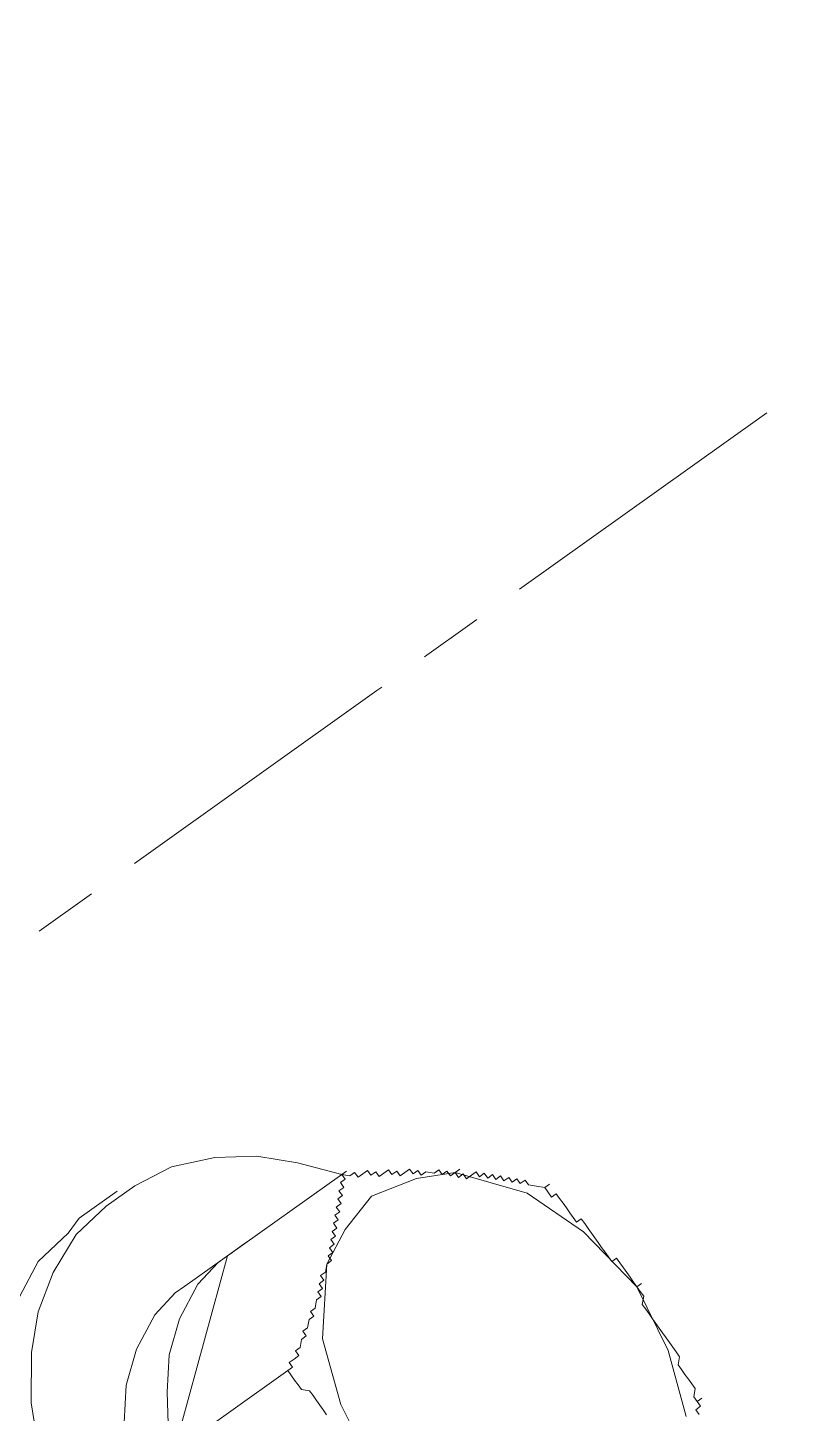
# Model space of a CAD drawing. Header units: feet. Extents: x 2321988 to 2329858, y 6722724 to 6730499.
# Drawn here: x 2326067.3059 to 2326067.4117, y 6726849.0237 to 6726849.2165 of the extents above; entities that cross this region are included whole.
import ezdxf

# ---------------------------------------------------------------- set-up
doc = ezdxf.new("R2010")
doc.units = ezdxf.units.FT
doc.header["$MEASUREMENT"] = 0
doc.layers.add('C-BESS-EQUIPMENT', color=255, linetype='Continuous')

# ---------------------------------------------------------------- blocks, each defined once
blk = doc.blocks.new('*U57')
blk.add_wipeout([(464, -67.5), (464, 67.5), (472, 67.5), (472, -67.5)]).dxf.layer = 'C-BESS-EQUIPMENT'
blk = doc.blocks.new('Midpoint Site Plan$0$A$C71e53a02')
at = {"lineweight": 5}
for points in [[(17.8523, -0.0049), (17.9498, -0.0049), (17.9595, -0.0049)], [(18.0472, -0.0049), (18.5442, -0.0049), (18.5539, -0.0049)], [(18.6416, -0.0049), (18.7391, -0.0049), (18.7488, -0.0049)], [(18.8365, -0.0049), (19.3335, -0.0049), (19.3433, -0.0049)]]:
    blk.add_lwpolyline(points, dxfattribs=at)
at = {"lineweight": 9}
for points in [[(17.6282, -0.4336), (17.599, -0.4434), (17.5307, -0.4531), (17.4723, -0.4824), (17.4041, -0.5213), (17.3553, -0.5701), (17.3066, -0.6383)], [(17.7061, -0.4336), (17.6282, -0.4336), (17.6379, -0.4336)], [(18.2908, -0.8429), (18.2811, -0.8332), (18.2713, -0.8234), (18.2713, -0.8137), (18.2616, -0.8137), (18.2616, -0.8039), (18.2519, -0.8039), (18.2519, -0.7942), (18.2421, -0.7942), (18.2421, -0.7844), (18.2324, -0.7844), (18.2324, -0.7747), (18.2226, -0.7747), (18.2226, -0.765), (18.2129, -0.765), (18.2129, -0.7552), (18.2031, -0.7552), (18.1934, -0.7552), (18.1934, -0.7455), (18.1836, -0.7455), (18.1836, -0.7357), (18.1934, -0.7357), (18.1836, -0.7357), (18.1739, -0.7357), (18.1739, -0.726), (18.1642, -0.726), (18.1642, -0.7162), (18.1544, -0.7162), (18.1447, -0.7065), (18.1349, -0.7065), (18.1349, -0.6967), (18.1252, -0.6967), (18.1252, -0.687), (18.1154, -0.687), (18.1057, -0.687), (18.1057, -0.6773), (18.0959, -0.6773), (18.0959, -0.6675), (18.0862, -0.6675), (18.0764, -0.6675), (18.0764, -0.6578), (18.0667, -0.6578), (18.0667, -0.648), (18.057, -0.648), (18.0472, -0.648), (18.0472, -0.6383), (18.0375, -0.6383), (18.0277, -0.6285), (17.979, -0.5701), (17.9303, -0.5213), (17.8718, -0.4824), (17.8036, -0.4531), (17.7354, -0.4434), (17.6769, -0.4434), (17.6087, -0.4531), (17.5405, -0.4824), (17.482, -0.5213), (17.4333, -0.5701), (17.3846, -0.6383), (17.3456, -0.7162)], [(17.8328, -0.6285), (17.8231, -0.6285), (17.7744, -0.6285), (17.7256, -0.6383), (17.6672, -0.6675), (17.6184, -0.7065), (17.5795, -0.7552), (17.5405, -0.8137)], [(17.4918, -0.7552), (17.5307, -0.7065), (17.5795, -0.6675), (17.6379, -0.6383), (17.6867, -0.6285), (17.7061, -0.6285), (17.7159, -0.6285), (17.7061, -0.6285), (17.7939, -0.6285), (17.5307, -0.8429), (17.7646, -0.8429), (17.7744, -0.8429), (17.7744, -0.8332), (17.7841, -0.8332), (17.7939, -0.8332), (17.7939, -0.8234), (17.8036, -0.8234), (17.8133, -0.8137), (17.8231, -0.8137), (17.8231, -0.8039), (17.8328, -0.8039), (17.8426, -0.7942), (17.8523, -0.7942), (17.8523, -0.7844), (17.8621, -0.7844), (17.8718, -0.7747), (17.8816, -0.7747), (17.8816, -0.765), (17.8913, -0.765), (17.8913, -0.7552), (17.901, -0.7552), (17.901, -0.7455), (17.9108, -0.7455), (17.9205, -0.7357), (17.8426, -0.8332), (17.8036, -0.9404), (17.7841, -1.067)], [(18.2811, -1.3009), (18.2811, -1.2912), (18.2908, -1.2912), (18.2908, -1.2814), (18.3006, -1.2814)], [(18.2616, -1.2912), (18.3006, -1.184), (18.3201, -1.067), (18.3006, -0.9404), (18.2616, -0.8332), (18.1836, -0.7357), (18.1252, -0.7065), (18.0472, -0.687), (17.979, -0.7065), (17.9205, -0.7357), (17.9303, -0.7357), (17.9303, -0.726), (17.94, -0.726), (17.94, -0.7162), (17.9498, -0.7162), (17.9498, -0.7065), (17.9595, -0.7065), (17.9595, -0.6967), (17.9693, -0.6967), (17.9693, -0.687), (17.979, -0.687), (17.979, -0.6773), (17.9887, -0.6773), (17.9887, -0.6675), (17.9985, -0.6675), (17.9985, -0.6578), (18.0082, -0.6578), (18.0082, -0.648), (18.018, -0.648), (18.018, -0.6383), (18.0277, -0.6383), (18.0277, -0.6285), (17.7939, -0.6285), (17.8036, -0.6285)], [(18.018, -0.6383), (18.018, -0.6383)], [(18.018, -0.6383), (18.018, -0.6383)], [(18.018, -0.6383), (18.018, -0.6383)], [(17.9887, -0.6675), (17.9887, -0.6675)], [(17.9887, -0.6675), (17.9887, -0.6675)], [(17.9985, -0.6578), (17.9985, -0.6578)], [(17.9985, -0.6578), (17.9985, -0.6578)], [(17.9985, -0.6578), (17.9985, -0.6578)], [(17.9985, -0.6675), (17.9985, -0.6675)], [(17.9985, -0.6675), (17.9985, -0.6675)], [(17.9985, -0.6675), (17.9985, -0.6675)], [(17.9985, -0.6675), (17.9985, -0.6675)], [(17.9985, -0.6675), (17.9985, -0.6675)], [(17.9985, -0.6675), (17.9985, -0.6675)], [(17.9985, -0.6675), (17.9985, -0.6675)], [(17.9985, -0.6675), (17.9985, -0.6675)], [(18.0082, -0.648), (18.0082, -0.648)], [(18.0082, -0.648), (18.0082, -0.648)], [(18.0082, -0.6578), (18.0082, -0.6578)], [(18.0082, -0.6578), (18.0082, -0.6578)], [(18.0082, -0.6578), (18.0082, -0.6578)], [(18.0082, -0.6578), (18.0082, -0.6578)], [(18.0082, -0.6578), (18.0082, -0.6578)], [(18.018, -0.648), (18.018, -0.648)], [(18.018, -0.648), (18.018, -0.648)], [(18.057, -0.648), (18.057, -0.648)], [(18.057, -0.648), (18.057, -0.648)], [(18.0667, -0.6578), (18.0667, -0.6578)], [(18.0667, -0.6578), (18.0667, -0.6578)], [(18.0764, -0.6578), (18.0764, -0.6578)], [(18.0764, -0.6578), (18.0764, -0.6578)], [(18.0862, -0.6675), (18.0862, -0.6675)], [(18.0862, -0.6675), (18.0862, -0.6675)], [(18.0862, -0.6675), (18.0862, -0.6675)], [(17.9693, -0.687), (17.9693, -0.687)], [(17.9693, -0.687), (17.9693, -0.687)], [(17.979, -0.6773), (17.979, -0.6773)], [(17.979, -0.687), (17.979, -0.687)], [(17.979, -0.687), (17.979, -0.687)], [(17.979, -0.687), (17.979, -0.687)], [(17.979, -0.687), (17.979, -0.687)], [(17.979, -0.687), (17.979, -0.687)], [(17.979, -0.687), (17.979, -0.687)], [(17.979, -0.687), (17.979, -0.687)], [(17.979, -0.687), (17.979, -0.687)], [(17.9887, -0.6773), (17.9887, -0.6773)], [(17.9887, -0.6773), (17.9887, -0.6773)], [(17.9887, -0.6773), (17.9887, -0.6773)], [(17.9887, -0.6773), (17.9887, -0.6773)], [(17.9887, -0.6773), (17.9887, -0.6773)], [(17.9887, -0.6773), (17.9887, -0.6773)], [(17.9887, -0.6773), (17.9887, -0.6773)], [(17.9887, -0.6773), (17.9887, -0.6773)], [(18.0959, -0.6773), (18.0959, -0.6773)], [(18.1057, -0.6773), (18.1057, -0.6773)], [(18.1057, -0.6773), (18.1057, -0.6773)], [(18.1154, -0.687), (18.1154, -0.687)], [(18.1154, -0.687), (18.1154, -0.687)], [(18.1154, -0.687), (18.1154, -0.687)], [(17.94, -0.7162), (17.94, -0.7162)], [(17.94, -0.7162), (17.94, -0.7162)], [(17.9498, -0.7065), (17.9498, -0.7065)], [(17.9498, -0.7065), (17.9498, -0.7065)], [(17.9498, -0.7065), (17.9498, -0.7065)], [(17.9498, -0.7065), (17.9498, -0.7065)], [(17.9498, -0.7162), (17.9498, -0.7162)], [(17.9498, -0.7162), (17.9498, -0.7162)], [(17.9595, -0.6967), (17.9595, -0.6967)], [(17.9595, -0.6967), (17.9595, -0.6967)], [(17.9595, -0.7065), (17.9595, -0.7065)], [(17.9595, -0.7065), (17.9595, -0.7065)], [(17.9595, -0.7065), (17.9595, -0.7065)], [(17.9595, -0.7065), (17.9595, -0.7065)], [(17.9595, -0.7065), (17.9595, -0.7065)], [(17.9595, -0.7065), (17.9595, -0.7065)], [(17.9693, -0.6967), (17.9693, -0.6967)], [(17.9693, -0.6967), (17.9693, -0.6967)], [(17.9693, -0.6967), (17.9693, -0.6967)], [(17.9693, -0.6967), (17.9693, -0.6967)], [(17.9693, -0.6967), (17.9693, -0.6967)], [(17.9693, -0.6967), (17.9693, -0.6967)], [(17.9693, -0.6967), (17.9693, -0.6967)], [(18.1252, -0.6967), (18.1252, -0.6967)], [(18.1252, -0.6967), (18.1252, -0.6967)], [(18.1349, -0.6967), (18.1349, -0.6967)], [(18.1349, -0.6967), (18.1349, -0.6967)], [(18.1447, -0.7065), (18.1447, -0.7065)], [(18.1447, -0.7065), (18.1447, -0.7065)], [(18.1447, -0.7065), (18.1447, -0.7065)], [(18.1447, -0.7065), (18.1447, -0.7065)], [(18.1544, -0.7162), (18.1544, -0.7162)], [(18.1544, -0.7162), (18.1544, -0.7162)], [(18.1544, -0.7162), (18.1544, -0.7162)], [(18.1642, -0.7162), (18.1642, -0.7162)], [(18.1642, -0.7162), (18.1642, -0.7162)], [(17.9205, -0.7357), (17.9205, -0.7357)], [(17.9303, -0.726), (17.9303, -0.726)], [(17.9303, -0.726), (17.9303, -0.726)], [(17.9303, -0.726), (17.9303, -0.726)], [(17.94, -0.726), (17.94, -0.726)], [(18.1642, -0.726), (18.1642, -0.726)], [(18.1642, -0.726), (18.1642, -0.726)], [(18.1642, -0.726), (18.1642, -0.726)], [(18.1642, -0.726), (18.1642, -0.726)], [(18.1642, -0.726), (18.1642, -0.726)], [(18.1739, -0.726), (18.1739, -0.726)], [(18.1739, -0.726), (18.1739, -0.726)], [(18.1739, -0.726), (18.1739, -0.726)], [(18.1739, -0.726), (18.1739, -0.726)], [(18.1739, -0.7357), (18.1739, -0.7357)], [(18.1739, -0.7357), (18.1739, -0.7357)], [(18.1836, -0.7357), (18.1836, -0.7357)], [(17.8913, -0.7552), (17.8913, -0.7552)], [(17.8913, -0.7552), (17.8913, -0.7552)], [(17.901, -0.7552), (17.901, -0.7552)], [(17.901, -0.7552), (17.901, -0.7552)], [(17.901, -0.7552), (17.901, -0.7552)], [(17.901, -0.7552), (17.901, -0.7552)], [(17.901, -0.7552), (17.901, -0.7552)], [(17.901, -0.7552), (17.901, -0.7552)], [(17.901, -0.7552), (17.901, -0.7552)], [(17.9108, -0.7455), (17.9108, -0.7455)], [(17.9108, -0.7455), (17.9108, -0.7455)], [(17.9108, -0.7455), (17.9108, -0.7455)], [(17.9108, -0.7455), (17.9108, -0.7455)], [(17.9108, -0.7455), (17.9108, -0.7455)], [(17.9108, -0.7455), (17.9108, -0.7455)], [(18.1934, -0.7455), (18.1934, -0.7455)], [(18.1934, -0.7455), (18.1934, -0.7455)], [(18.2031, -0.7552), (18.2031, -0.7552)], [(18.2031, -0.7552), (18.2031, -0.7552)], [(18.2031, -0.7552), (18.2031, -0.7552)], [(17.8523, -0.7844), (17.8523, -0.7844)], [(17.8621, -0.7844), (17.8621, -0.7844)], [(17.8621, -0.7844), (17.8621, -0.7844)], [(17.8621, -0.7844), (17.8621, -0.7844)], [(17.8718, -0.7747), (17.8718, -0.7747)], [(17.8718, -0.7747), (17.8718, -0.7747)], [(17.8718, -0.7747), (17.8718, -0.7747)], [(17.8816, -0.765), (17.8816, -0.765)], [(17.8816, -0.765), (17.8816, -0.765)], [(17.8816, -0.765), (17.8816, -0.765)], [(17.8913, -0.765), (17.8913, -0.765)], [(18.2129, -0.765), (18.2129, -0.765)], [(18.2129, -0.765), (18.2129, -0.765)], [(18.2129, -0.765), (18.2129, -0.765)], [(18.2129, -0.765), (18.2129, -0.765)], [(18.2129, -0.765), (18.2129, -0.765)], [(18.2129, -0.765), (18.2129, -0.765)], [(18.2226, -0.765), (18.2226, -0.765)], [(18.2226, -0.7747), (18.2226, -0.7747)], [(18.2226, -0.7747), (18.2226, -0.7747)], [(18.2226, -0.7747), (18.2226, -0.7747)], [(18.2226, -0.7747), (18.2226, -0.7747)], [(18.2226, -0.7747), (18.2226, -0.7747)], [(18.2226, -0.7747), (18.2226, -0.7747)], [(18.2226, -0.7747), (18.2226, -0.7747)], [(18.2324, -0.7747), (18.2324, -0.7747)], [(18.2324, -0.7747), (18.2324, -0.7747)], [(18.2324, -0.7844), (18.2324, -0.7844)], [(18.2324, -0.7844), (18.2324, -0.7844)], [(18.2324, -0.7844), (18.2324, -0.7844)], [(18.2324, -0.7844), (18.2324, -0.7844)], [(18.2324, -0.7844), (18.2324, -0.7844)], [(18.2324, -0.7844), (18.2324, -0.7844)], [(18.2324, -0.7844), (18.2324, -0.7844)], [(18.2421, -0.7844), (18.2421, -0.7844)], [(18.2421, -0.7844), (18.2421, -0.7844)], [(18.2421, -0.7844), (18.2421, -0.7844)], [(17.8231, -0.8039), (17.8231, -0.8039)], [(17.8328, -0.8039), (17.8328, -0.8039)], [(17.8328, -0.8039), (17.8328, -0.8039)], [(17.8328, -0.8039), (17.8328, -0.8039)], [(17.8426, -0.7942), (17.8426, -0.7942)], [(17.8426, -0.7942), (17.8426, -0.7942)], [(17.8426, -0.7942), (17.8426, -0.7942)], [(17.8523, -0.7942), (17.8523, -0.7942)], [(18.2421, -0.7942), (18.2421, -0.7942)], [(18.2421, -0.7942), (18.2421, -0.7942)], [(18.2421, -0.7942), (18.2421, -0.7942)], [(18.2421, -0.7942), (18.2421, -0.7942)], [(18.2421, -0.7942), (18.2421, -0.7942)], [(18.2421, -0.7942), (18.2421, -0.7942)], [(18.2519, -0.7942), (18.2519, -0.7942)], [(18.2519, -0.7942), (18.2519, -0.7942)], [(18.2519, -0.7942), (18.2519, -0.7942)], [(18.2519, -0.8039), (18.2519, -0.8039)], [(18.2519, -0.8039), (18.2519, -0.8039)], [(18.2519, -0.8039), (18.2519, -0.8039)], [(18.2519, -0.8039), (18.2519, -0.8039)], [(18.2519, -0.8039), (18.2519, -0.8039)], [(18.2519, -0.8039), (18.2519, -0.8039)], [(18.2519, -0.8039), (18.2519, -0.8039)], [(18.2616, -0.8039), (18.2616, -0.8039)], [(18.2616, -0.8039), (18.2616, -0.8039)], [(18.2616, -0.8039), (18.2616, -0.8039)], [(17.7939, -0.8234), (17.7939, -0.8234)], [(17.8036, -0.8234), (17.8036, -0.8234)], [(17.8036, -0.8234), (17.8036, -0.8234)], [(17.8036, -0.8234), (17.8036, -0.8234)], [(17.8133, -0.8137), (17.8133, -0.8137)], [(17.8133, -0.8137), (17.8133, -0.8137)], [(17.8133, -0.8137), (17.8133, -0.8137)], [(18.2616, -0.8137), (18.2616, -0.8137)], [(18.2616, -0.8137), (18.2616, -0.8137)], [(18.2616, -0.8137), (18.2616, -0.8137)], [(18.2616, -0.8137), (18.2616, -0.8137)], [(18.2616, -0.8137), (18.2616, -0.8137)], [(18.2616, -0.8137), (18.2616, -0.8137)], [(18.2616, -0.8137), (18.2616, -0.8137)], [(18.2713, -0.8137), (18.2713, -0.8137)], [(18.2713, -0.8137), (18.2713, -0.8137)], [(18.2713, -0.8234), (18.2713, -0.8234)], [(18.2713, -0.8234), (18.2713, -0.8234)], [(18.2713, -0.8234), (18.2713, -0.8234)], [(18.2713, -0.8234), (18.2713, -0.8234)], [(18.2713, -0.8234), (18.2713, -0.8234)], [(18.2713, -0.8234), (18.2713, -0.8234)], [(18.2713, -0.8234), (18.2713, -0.8234)], [(17.7646, -0.8429), (17.7744, -0.8429), (17.7646, -0.8429), (17.7646, -0.8624), (17.7646, -0.8722), (17.7646, -0.8819), (17.7744, -0.8916), (17.7744, -0.9014), (17.7744, -0.9111), (17.7744, -0.9209), (17.7744, -0.9306), (17.7744, -0.9404)], [(17.7939, -0.8332), (17.7939, -0.8332)], [(18.2811, -0.8332), (18.2811, -0.8332)], [(18.2811, -0.8332), (18.2811, -0.8332)], [(18.2811, -0.8332), (18.2811, -0.8332)], [(18.2811, -0.8332), (18.2811, -0.8332)], [(18.2811, -0.8332), (18.2811, -0.8332)], [(18.3006, -0.8429), (18.2908, -0.8429), (18.2908, -0.8624), (18.3006, -0.8624), (18.3006, -0.8722), (18.3006, -0.8819), (18.3006, -0.8916), (18.3006, -0.9014), (18.3006, -0.9111), (18.3006, -0.9209), (18.3103, -0.9209), (18.3103, -0.9306), (18.3103, -0.9404), (18.3103, -0.9501), (18.3103, -0.9599), (18.3103, -0.9696), (18.3103, -0.9793), (18.3103, -0.9891), (18.3103, -0.9988), (18.3103, -1.0086), (18.3201, -1.0086), (18.3201, -1.0183), (18.3201, -1.0281), (18.3201, -1.0378), (18.3201, -1.0476), (18.3201, -1.0573), (18.3201, -1.067), (18.3298, -1.067), (18.3201, -1.067), (18.3201, -1.0768), (18.3201, -1.0865), (18.3103, -1.0963), (18.3103, -1.106), (18.3103, -1.1158), (18.3103, -1.1255), (18.3103, -1.1353), (18.3103, -1.145), (18.3103, -1.1547), (18.3103, -1.1645), (18.3103, -1.1742), (18.3103, -1.184), (18.3103, -1.1937), (18.3103, -1.2035), (18.3006, -1.2132), (18.3006, -1.223), (18.3006, -1.2327), (18.3006, -1.2425), (18.3006, -1.2522), (18.3006, -1.2619), (18.2908, -1.2717), (18.2908, -1.2814)], [(18.2908, -0.8429), (18.2908, -0.8429)], [(18.2908, -0.8429), (18.2908, -0.8429)], [(18.2908, -0.8429), (18.2908, -0.8429)], [(17.7646, -0.8624), (17.7646, -0.8624)], [(17.7744, -0.8916), (17.7744, -0.8916)], [(17.7744, -0.8916), (17.7744, -0.8916)], [(17.7744, -0.9014), (17.7744, -0.9014)], [(17.7744, -0.9014), (17.7744, -0.9014)], [(18.3006, -0.8916), (18.3006, -0.8916)], [(18.3006, -0.8916), (18.3006, -0.8916)], [(18.3006, -0.9014), (18.3006, -0.9014)], [(18.3006, -0.9014), (18.3006, -0.9014)], [(17.7744, -0.9111), (17.7744, -0.9111)], [(17.7744, -0.9111), (17.7744, -0.9111)], [(17.7744, -0.9209), (17.7744, -0.9209)], [(17.7744, -0.9209), (17.7744, -0.9209)], [(18.3006, -0.9111), (18.3006, -0.9111)], [(18.3006, -0.9111), (18.3006, -0.9111)], [(18.3103, -0.9209), (18.3103, -0.9209)], [(17.7744, -0.9306), (17.7744, -0.9306)], [(17.7744, -0.9306), (17.7744, -0.9306)], [(18.3103, -0.9306), (18.3103, -0.9306)], [(18.3103, -0.9306), (18.3103, -0.9306)], [(18.3103, -0.9404), (18.3103, -0.9404)], [(18.3103, -0.9404), (18.3103, -0.9404)], [(18.3103, -0.9501), (18.3103, -0.9501)], [(18.3103, -0.9501), (18.3103, -0.9501)], [(18.3103, -0.9599), (18.3103, -0.9599)], [(18.3103, -0.9599), (18.3103, -0.9599)], [(18.3103, -0.9696), (18.3103, -0.9696)], [(18.3103, -0.9793), (18.3103, -0.9793)], [(18.3103, -0.9793), (18.3103, -0.9793)], [(18.3103, -0.9891), (18.3103, -0.9891)], [(18.3103, -0.9891), (18.3103, -0.9891)], [(18.3103, -0.9988), (18.3103, -0.9988)], [(18.3103, -0.9988), (18.3103, -0.9988)], [(18.3201, -1.0086), (18.3201, -1.0086)], [(18.3201, -1.0183), (18.3201, -1.0183)], [(18.3201, -1.0183), (18.3201, -1.0183)], [(18.3201, -1.0281), (18.3201, -1.0281)], [(18.3201, -1.0281), (18.3201, -1.0281)], [(18.3201, -1.0378), (18.3201, -1.0378)], [(18.3201, -1.0476), (18.3201, -1.0476)], [(18.3201, -1.0476), (18.3201, -1.0476)], [(18.3201, -1.0865), (18.3201, -1.0865)], [(18.3103, -1.1158), (18.3103, -1.1158)], [(18.3103, -1.1158), (18.3103, -1.1158)], [(18.3103, -1.1255), (18.3103, -1.1255)], [(18.3103, -1.1255), (18.3103, -1.1255)], [(18.3103, -1.1353), (18.3103, -1.1353)], [(18.3103, -1.1353), (18.3103, -1.1353)], [(18.3103, -1.145), (18.3103, -1.145)], [(18.3103, -1.145), (18.3103, -1.145)], [(18.3103, -1.1547), (18.3103, -1.1547)], [(18.3103, -1.1547), (18.3103, -1.1547)], [(18.3103, -1.1645), (18.3103, -1.1645)], [(18.3103, -1.1742), (18.3103, -1.1742)], [(18.3103, -1.1742), (18.3103, -1.1742)], [(18.3103, -1.184), (18.3103, -1.184)], [(18.3103, -1.184), (18.3103, -1.184)], [(18.3103, -1.1937), (18.3103, -1.1937)], [(18.3103, -1.1937), (18.3103, -1.1937)], [(18.3006, -1.2132), (18.3006, -1.2132)], [(18.3006, -1.2132), (18.3006, -1.2132)], [(18.3006, -1.223), (18.3006, -1.223)], [(18.3006, -1.223), (18.3006, -1.223)], [(18.3103, -1.2035), (18.3103, -1.2035)], [(18.3103, -1.2035), (18.3103, -1.2035)], [(18.3006, -1.2327), (18.3006, -1.2327)], [(18.3006, -1.2327), (18.3006, -1.2327)], [(18.3006, -1.2425), (18.3006, -1.2425)], [(18.3006, -1.2425), (18.3006, -1.2425)], [(18.3006, -1.2522), (18.3006, -1.2522)], [(18.3006, -1.2522), (18.3006, -1.2522)], [(18.3006, -1.2619), (18.3006, -1.2619)], [(18.3006, -1.2619), (18.3006, -1.2619)], [(18.2811, -1.2912), (18.2811, -1.2912)], [(18.2811, -1.2912), (18.2811, -1.2912)], [(18.2811, -1.2912), (18.2811, -1.2912)], [(18.2908, -1.2814), (18.2908, -1.2814)], [(18.2908, -1.2912), (18.2908, -1.2912)]]:
    blk.add_lwpolyline(points, dxfattribs=at)
for points in [[(18.0375, -0.6285), (18.0277, -0.6285)], [(17.9303, -0.7357), (17.9205, -0.7357)]]:
    blk.add_lwpolyline(points, close=True, dxfattribs=at)

msp = doc.modelspace()

# ---------------------------------------------------------------- block references
at = {"layer": 'C-BESS-EQUIPMENT', "xscale": 0.08333333333333331, "yscale": 0.08333333333333331, "zscale": 0.08333333333333331, "rotation": 305.4689808292026}
msp.add_blockref('*U57', (2326041.45315, 6726882.2405), dxfattribs=at)

# ---------------------------------------------------------------- next in the draw order: wipeouts: each hides what was drawn before it
msp.add_wipeout([(2326064.17456, 6726849.7753), (2326064.71751, 6726850.16214), (2326071.53559, 6726840.59259), (2326070.99264, 6726840.20575)]).dxf.layer = 'C-BESS-EQUIPMENT'

# ---------------------------------------------------------------- next in the draw order: block references
at = {"layer": 'C-BESS-EQUIPMENT', "xscale": 0.08333333333333331, "yscale": 0.08333333333333331, "zscale": 0.08333333333333331, "rotation": 35.46898082920265}
msp.add_blockref('Midpoint Site Plan$0$A$C71e53a02', (2326066.09564, 6726848.22787), dxfattribs=at)

# ---------------------------------------------------------------- next in the draw order: wipeouts: each hides what was drawn before it
msp.add_wipeout([(2326044.1544, 6726887.54167), (2326077.85795, 6726840.23687), (2326077.40832, 6726839.91652), (2326043.70467, 6726887.22144)]).dxf.layer = 'C-BESS-EQUIPMENT'

# ---------------------------------------------------------------- next in the draw order: wipeouts: each hides what was drawn before it
msp.add_wipeout([(2326040.08225, 6726884.64036), (2326073.7858, 6726837.33556), (2326073.33617, 6726837.01521), (2326039.63253, 6726884.32013)]).dxf.layer = 'C-BESS-EQUIPMENT'

# ---------------------------------------------------------------- next in the draw order: wipeouts: each hides what was drawn before it
msp.add_wipeout([(2326036.0101, 6726881.73905), (2326069.71366, 6726834.43425), (2326069.26402, 6726834.1139), (2326035.56038, 6726881.41882)]).dxf.layer = 'C-BESS-EQUIPMENT'

doc.saveas('drawing.dxf')
